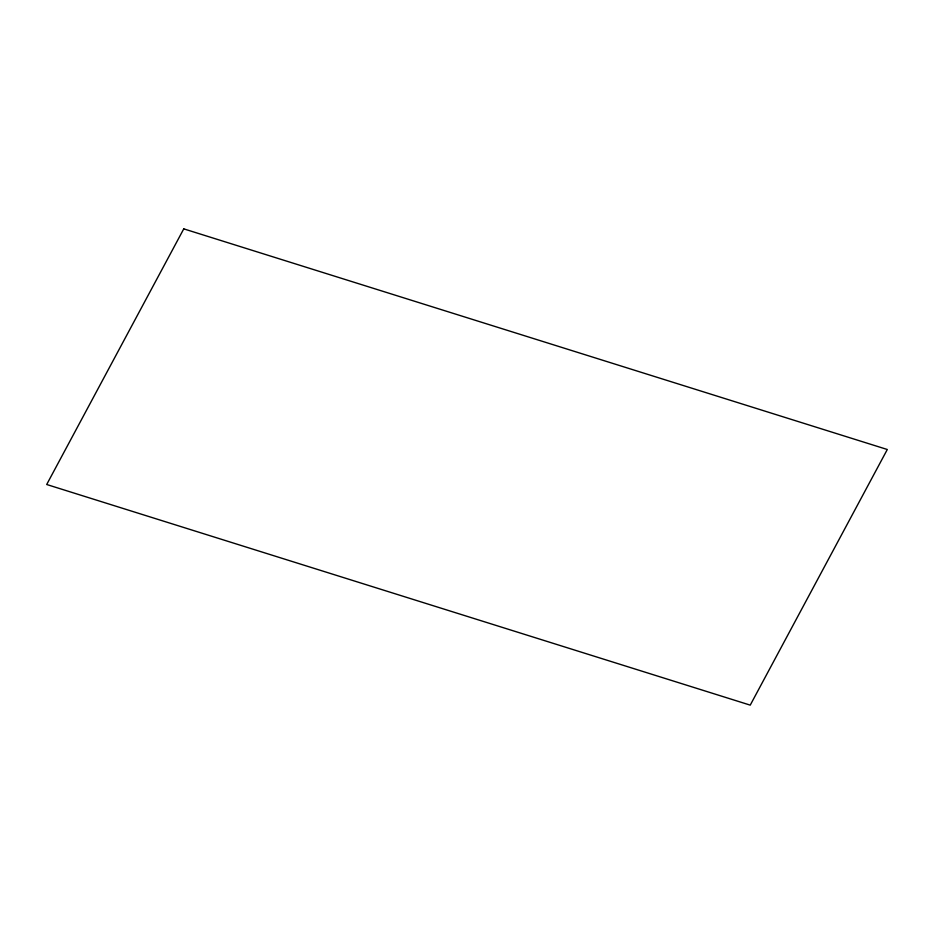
<?xml version="1.0" encoding="UTF-8"?>
<svg xmlns="http://www.w3.org/2000/svg" width="934" height="934" viewBox="0 0 934 934"><rect width="100%" height="100%" fill="white"/><g stroke="black" fill="none" stroke-linecap="round" stroke-linejoin="round"><path stroke-width="1.4" d="M183.764 228.865L46.7 484.501L750.236 705.135L887.3 449.499L183.764 228.865"/></g></svg>
